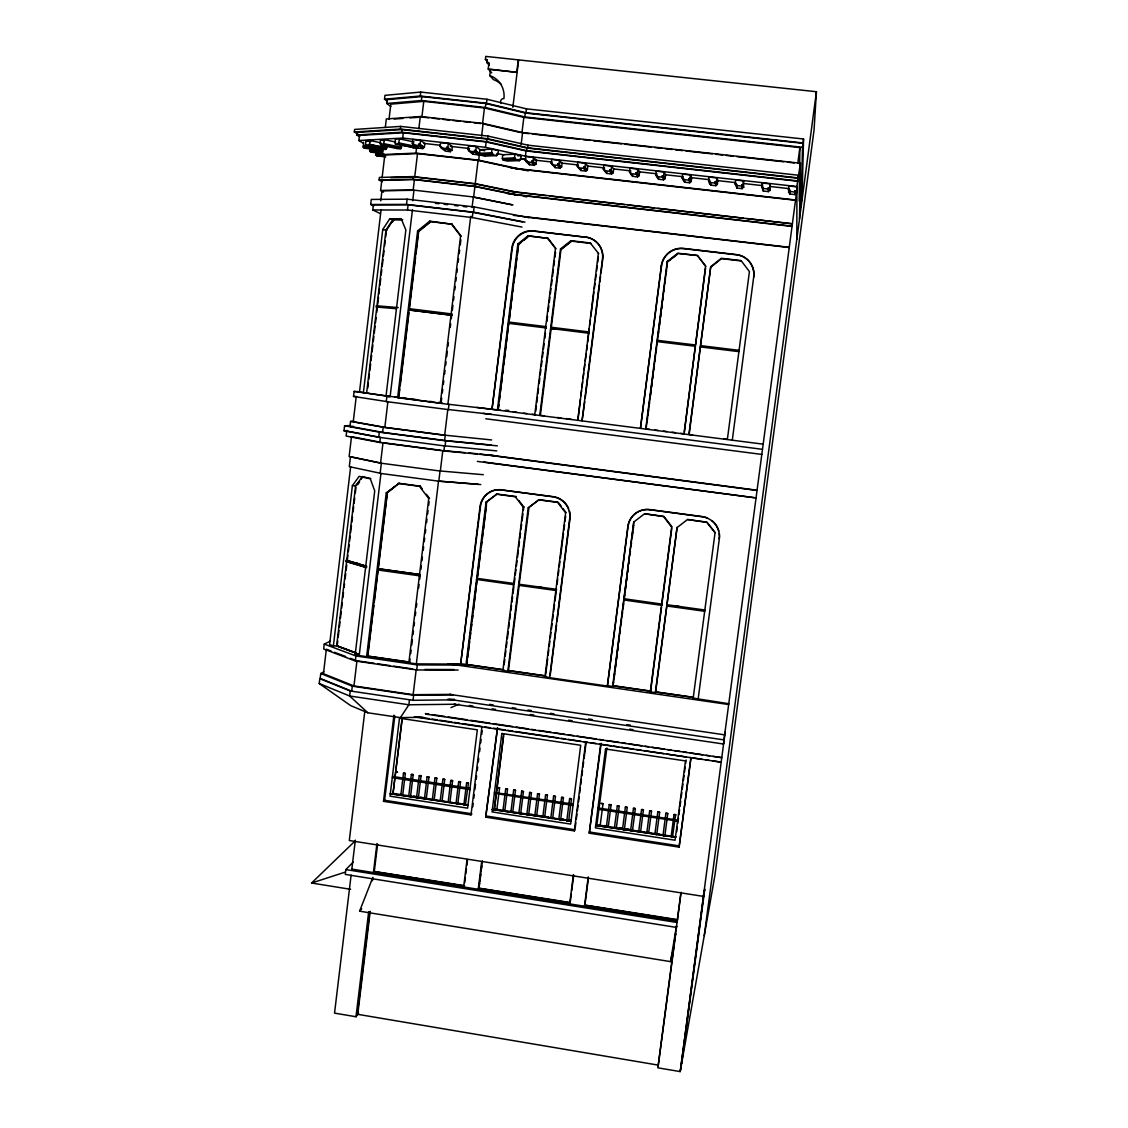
<?xml version="1.0" encoding="UTF-8"?>
<svg xmlns="http://www.w3.org/2000/svg" width="1128" height="1128" viewBox="0 0 1128 1128"><rect width="100%" height="100%" fill="white"/><g stroke="black" fill="none" stroke-linecap="round" stroke-linejoin="round"><path stroke-width="1.5" d="M558.797 819.436L560.644 819.732L563.45 797.637L562.646 797.299L561.603 797.341L558.797 819.436L560.644 819.732M796.819 239.277L796.932 186.543L798.356 175.221L528.045 145.188L488.057 136.093L400.651 126.406L354.629 129.438L354.319 131.99L359.917 135.557M798.356 175.221L798.314 178.999L800.415 163.25L522.602 132.582L483.151 123.431L420.293 116.508L386.312 118.976L385.311 127.464M555.441 796.41L553.594 796.128L555.441 796.41L552.635 818.491L551.578 818.561L550.788 818.209L553.594 796.128M799.188 200.981L799.611 168.255M799.653 164.801L799.879 147.585L523.843 117.382L484.448 107.978L423.761 101.365L390.824 104.143L389.019 119.427M799.526 218.874L800.415 163.25M801.162 206.621L802.501 147.289L803.559 138.998L526.466 108.852L486.958 99.264L420.716 92.073L384.958 95.358L384.507 99.193L387.059 101.153M801.966 200.488L803.559 138.998M547.433 795.184L545.585 794.902L547.433 795.184L544.641 817.25L543.583 817.321L542.794 816.968L545.585 794.902M544.641 817.25L542.85 816.926M573.292 804.208L573.137 805.392L494.501 793.336L494.543 792.519L573.334 804.137L573.165 805.378M539.438 793.957L537.591 793.675L534.799 815.741L535.588 816.094L536.646 816.023L539.438 793.957L537.591 793.675M597.868 809.086L598.051 807.944L677.759 820.126L677.646 821.099L597.882 809.185L598.08 807.958M536.646 816.023L534.799 815.741M488.805 63.337L485.392 59.431L485.759 56.4L816.432 91.72L814.049 130.044L714.898 875.497L680.198 1071.6L657.836 1067.821L680.847 893.249M677.576 821.367L677.759 820.141M531.443 792.744L529.596 792.519L531.443 792.744L528.665 814.797L527.608 814.853L526.818 814.515L529.666 792.406M528.665 814.797L526.889 814.458M523.462 791.518L521.615 791.292L523.462 791.518L520.685 813.556L519.627 813.626L518.852 813.274L521.686 791.193M512.718 812.329L515.496 790.249L514.467 789.938L513.649 790.023L510.885 812.104L512.676 812.216M513.649 790.023L515.496 790.305M359.677 136.84L356.758 134.979L357.054 132.427L401.977 129.593L487.099 139.04L527.044 148.064L797.99 178.238M363.131 143.185L358.873 140.521L359.479 135.416L403.288 132.766L486.154 141.987L526.057 150.94L797.637 181.241M378.218 147.867L363.456 146.203L363.597 142.213M382.491 150.235L364.499 148.219L363.301 147.472L363.456 146.203M364.499 148.219L364.64 146.95M373.41 146.231L365.542 144.553L365.994 140.718L369.984 140.492L381.024 142.861M387.186 145.484L386.058 149.347L383.365 149.474L366.05 145.794L365.542 144.553M366.05 145.794L368.715 145.667L369.533 144.342L386.876 148.036M369.533 144.342L369.984 140.492M383.746 153.591L370.844 152.139L369.533 149.982L382.491 151.448M385.677 156.919L377.006 155.932L375.878 155.241L376.033 151.378M497.377 445.842L445.715 440.822L445.081 445.983L378.726 437.269L343.998 430.741L344.59 425.749L349.835 425.623M373.692 205.973L370.703 204.492L371.295 199.43L407.123 199.177L474.155 206.917L529.046 217.69M377.006 155.932L377.147 154.705M395.731 142.072L384.62 139.675L380.531 139.9L380.065 143.792L390.26 145.794M380.009 213.446L372.804 209.963L373.41 204.901L408.096 204.817L472.928 212.318L522.631 221.962M401.921 144.737L400.764 148.642L398.015 148.769L380.601 145.047L380.756 143.749M390.824 106.554L386.763 103.466L387.214 99.645L421.844 96.585L485.858 103.55L525.31 113.054L803.023 143.341M423.042 717.253L400.384 717.634L367.813 712.783L350.625 705.592L319.224 683.526L319.802 678.633L350.244 690.985L413.031 700.276L454.471 699.853M320.761 673.515L320.183 678.421L351.696 691.196L352.303 686.162L320.761 673.515L323.849 671.837M330.377 641.113L324.244 644.088L323.666 648.995L355.306 660.98L416.711 669.947L458.137 670.046M491.032 444.996L444.615 440.484L382.589 432.362L349.976 426.384L350.568 421.393L353.811 421.35M491.653 439.948L444.686 435.168L384.831 427.357L387.891 401.751L353.515 396.436L354.107 391.43L360.537 391.769M382.152 181.693L379.107 179.972L379.403 177.434L413.13 176.588L475.819 183.737L516.906 192.211M384.831 156.313L382.096 154.592L382.9 147.81M380.601 145.047L383.323 144.906L384.62 139.675M383.365 149.474L383.52 148.205M356.208 396.76L353.261 421.703L384.831 427.357M383.548 192.112L380.601 190.519L381.8 180.381L414.413 179.648L474.902 186.557L517.667 195.327M382.096 177.857L384.803 155.015L417.515 153.605L478.075 160.416L519.12 169.285M380.756 200.854L381.955 190.731L413.962 190.279L412.721 200.671M350.639 466.795L329.602 644.525L333.38 645.949L337.695 645.991L356.462 652.971M381.081 209.737L359.494 392.093L367.7 393.178M333.38 645.949L352.387 485.674L359.141 476.354L370.336 478.85L374.722 490.877L355.235 654.099L359.197 655.565L366.628 656.651L367.827 655.974L373.861 605.581M363.399 392.685L382.744 229.548L389.724 218.846L401.286 218.945L405.854 229.957L386.016 396.154L390.105 396.788L412.467 209.625M366.656 567.652L346.099 561.532L346.24 560.292L347.325 560.334L347.932 555.145M376.752 312.343L377.358 307.197L376.287 307.027L376.442 305.773L398.254 307.563M423.056 147.289L422.901 148.6L418.587 145.526L418.756 144.201L424.325 147.43L424.791 143.51L420.504 140.38L412.792 139.519L412.326 143.496L416.711 146.584L415.837 147.923L395.491 144.285L394.955 143.002L395.42 139.068L399.622 138.843L413.976 141.973M366.558 477.539L362.384 476.608L355.616 485.914L346.789 560.32L365.768 565.946M376.822 307.112L366.628 393.052L389.273 396.52M376.978 305.857L385.959 230.126L392.939 219.438L402.16 219.622M337.765 640.817L337.159 645.991L355.926 652.971M338.174 637.376L338.992 630.481M339.401 627.041L340.022 621.866M340.43 618.426L341.248 611.531M341.657 608.091L342.263 602.916M342.884 597.755L343.49 592.581M344.111 587.42L344.519 583.966M345.126 578.805L345.746 573.63M346.155 570.19L346.761 565.015M348.341 551.691L349.172 544.768M349.581 541.313L350.188 536.124M350.611 532.656L351.428 525.747M351.837 522.278L352.458 517.089M353.064 511.9L353.684 506.712M354.093 503.257L354.714 498.068M355.32 492.88L355.94 487.691M367.77 387.961L368.391 382.801M368.8 379.361L369.406 374.214M369.815 370.774L370.633 363.907M371.041 360.466L371.648 355.306M372.057 351.865L372.874 344.999M373.283 341.558L373.89 336.412M374.299 332.971L375.116 326.091M375.525 322.664L376.132 317.504M377.711 304.207L378.529 297.327M378.938 293.886L379.544 288.726M379.953 285.285L380.77 278.404M381.179 274.964L381.8 269.803M382.209 266.349L383.026 259.468M383.435 256.028L384.042 250.867M384.648 245.707L385.268 240.546M385.677 237.106L386.284 231.945M395.491 144.285L398.297 144.13L399.622 138.843M354.319 131.99L400.327 129.057L400.651 126.406M356.758 134.979L401.653 132.244L401.977 129.593M358.873 140.521L402.668 138.053L403.288 132.766M378.726 437.269L379.346 432.137L344.59 425.749M370.703 204.492L406.503 204.394L407.123 199.177M413.031 148.05L413.186 146.753M422.901 148.6L417.825 148.036L413.454 144.948L413.609 143.637L412.326 143.496M384.507 99.193L420.25 96.007L420.716 92.073M379.741 442.5L380.362 437.382L346.691 431.051L346.113 436.042L379.741 442.5L443.91 450.946L493.824 455.585M372.804 209.963L407.476 210.019L408.096 204.817M350.244 690.985L349.652 696.004L367.813 712.783M386.763 103.466L421.379 100.519L421.844 96.585M355.306 660.98L355.912 655.946L324.244 644.088M382.589 432.362L383.21 427.244L350.568 421.393M386.876 396.464L386.269 401.596L448.366 409.605L448.986 404.444L354.107 391.43M379.107 179.972L412.806 179.197L413.13 176.588M382.096 154.592L415.922 153.112L416.754 146.147M418.841 128.719L420.293 116.508M417.825 148.036L417.98 146.725M451.087 694.383L413.144 694.679L353.952 685.937L356.956 660.796L350.512 658.357M465.159 452.652L442.81 450.565L440.329 471.067L380.559 463.129L382.998 442.698L441.104 450.34M380.601 190.519L413.158 190.054L414.413 179.648M390.683 177.646L414.723 177.054L417.515 153.605M423.761 101.365L421.886 117.058L428.809 117.82M424.325 147.43L420.039 144.356L420.504 140.38M359.197 655.565L380.954 473.393L349.299 466.654L350.47 456.713L381.363 463.157L380.15 473.365L438.806 481.191L480.782 484.561M366.628 656.651L386.255 492.823L399.27 483.263M430.431 221.582L452.131 224.232L429.655 221.173L417.614 230.916L397.634 397.747L398.748 397.803M419.997 575.886L377.711 569.964L378.162 568.597M451.736 315.22L408.985 309.974L409.013 308.649L451.891 313.936M387.256 492.626L367.531 656.144L409.647 662.277L410.07 658.822M374.284 602.098L387.397 492.598L395.308 486.379M398.959 396.069L399.791 389.132M400.214 385.663L408.928 312.879M409.337 309.424L415.569 257.424M415.978 253.969L418.685 231.437L430.699 221.722L429.655 221.173M353.163 862.173L345.831 869.575L345.253 874.411L676.208 927.371L676.532 925.961L670.497 961.62L359.592 911.17L372.846 877.401L372.437 880.728M364.837 711.049L349.313 840.529L703.364 896.393L704.774 889.16L681.622 1063.577M351.118 875.088L334.537 1013.113L355.997 1016.751L358.633 1013.155M351.753 869.843L355.32 840.134M445.475 149.812L440.131 146.598L440.611 142.636L448.352 143.496L452.328 146.598L451.863 150.517L446.589 147.317L446.42 148.642L450.424 151.688L450.58 150.376M450.424 151.688L445.32 151.11L441.259 148.064L441.429 146.739L440.131 146.598M451.863 150.517L447.872 147.472L448.352 143.496M355.997 1016.751L368.687 911.776M373.34 873.298L376.935 843.547M464.313 886.002L374.284 871.634L377.57 844.379M357.181 1015.13L369.646 912.002M370.224 911.325L357.759 1014.326L658.399 1065.142M383.492 801.331L384.62 800.288L471.885 813.796L470.996 814.895L383.492 801.331L393.926 715.138M384.62 800.288L394.814 716.04M471.8 152.759L468.049 149.728L468.529 145.738L476.298 146.612L479.964 149.686L484.744 150.743M478.046 154.776L474.352 151.772L474.521 150.447L478.201 153.478L478.046 154.776L472.928 154.212L469.177 151.194L469.347 149.869L468.049 149.728M468.36 804.969L393.037 793.351L402.217 717.676M464.553 664.124L416.331 663.884L408.844 662.799L428.753 498.548L419.419 486.309L398.156 483.447M402.132 719.297L393.037 793.351M410.705 653.634L411.114 650.179M411.748 644.99L412.383 639.802M413.003 634.613L413.426 631.158M414.061 625.969L414.469 622.515M415.315 615.592L415.724 612.137M416.359 606.949L416.782 603.494M418.671 587.928L419.08 584.473M419.715 579.284L420.152 574.617L377.866 568.709M420.913 569.372L421.336 565.904M421.971 560.715L422.394 557.246M423.226 550.323L423.649 546.854M424.283 541.666L424.692 538.197M425.326 533.008L425.749 529.54M426.581 522.616L427.004 519.148M427.639 513.959L428.062 510.49M428.682 505.302L429.105 501.833M441.697 398.085L441.062 403.26L398.48 397.789L418.417 231.31L430.558 221.652M442.317 392.896L442.74 389.456M443.36 384.267L443.783 380.813M444.615 373.918L445.038 370.463M445.673 365.289L446.082 361.834M446.716 356.659L447.337 351.471M447.971 346.296L448.394 342.841M450.269 327.303L450.692 323.849M451.327 318.674L451.778 313.894M452.314 310.482L452.934 305.307M453.569 300.147L453.992 296.692M454.824 289.797L455.247 286.343M455.867 281.168L456.29 277.728M456.911 272.553L457.334 269.099M458.165 262.204L458.588 258.763M459.209 253.588L459.632 250.134M460.266 244.959L460.887 239.799M472.928 154.212L473.083 152.9M480.542 153.845L480.387 155.156L492.414 154.677L492.584 153.352L479.485 153.619L475.819 150.588L476.298 146.612M409.492 699.755L408.886 704.788L400.384 717.634M489.256 65.255L486.986 62.675L487.352 59.643L485.392 59.431M491.723 72.869L488.212 68.949L488.96 62.886L486.986 62.675M416.331 663.884L438.538 481.078L478.046 484.25M470.714 216.308L447.886 404.205L500.536 410.239M438.806 481.191L440.061 470.954L483.292 474.705M472.068 207.524L473.337 197.104L511.999 204.845M400.835 795.127L403.486 773.244L404.614 773.145L405.347 773.413L402.682 795.296L400.934 795.029M413.144 694.679L416.218 669.44M444.686 435.168L447.816 409.478L491.329 414.343M512.986 204.887L473.633 197.005L474.902 186.557M514.565 192.056L475.226 183.949L478.075 160.416M484.448 107.978L482.544 123.727L520.219 132.47M413.031 700.276L413.652 695.229L453.343 694.904M416.711 669.947L417.332 664.9L469.093 665.125M444.615 440.484L445.236 435.337L383.21 427.244M518.302 195.13L475.508 186.36L475.819 183.737M528.313 170.906L478.681 160.162L479.964 149.686L491.991 149.15L498.393 150.574L497.913 154.536L496.842 154.296L496.687 155.622L484.645 156.087L480.387 155.156M481.614 136.037L483.151 123.431M802.501 147.289L524.83 116.931L485.378 107.498L485.858 103.55M443.91 450.946L444.531 445.8L496.757 450.89M522.01 227.081L472.279 217.549L472.928 212.318M803.037 142.946L525.986 112.73L486.478 103.212L486.958 99.264M501.213 103.494A3.046 2.961 -69.5 0 1 503.934 98.559A21.813 21.164 -70.6 0 0 489.792 75.59L490.525 69.527L517.117 72.361L488.212 68.949M524.985 222.145L473.52 212.163L474.155 206.917M796.932 186.543L525.408 156.172L485.505 147.303L486.154 141.987M484.645 156.087L484.8 154.776M797.637 180.889L526.734 150.687L486.774 141.705L487.099 139.04M797.99 177.886L527.735 147.81L487.733 138.758L488.057 136.093M408.689 796.34L411.353 774.442L412.467 774.344L413.2 774.612L410.536 796.509L408.928 796.199M478.201 153.478L491.512 153.126L491.991 149.15M416.542 797.552L419.221 775.641L420.335 775.542L421.068 775.81L418.389 797.722L416.782 797.411M503.342 158.851L503.187 160.148L515.299 159.711L515.468 158.399L502.298 158.611L502.778 154.719L514.904 154.24L521.178 155.636L520.699 159.556L515.496 159.739M424.452 798.821L427.089 776.84L427.963 776.713L428.95 777.023L426.257 798.934L424.424 798.709L426.257 798.934M516.807 71.995L518.302 59.84M512.845 107.287L518.612 60.235M432.306 799.921L434.971 778.052L435.845 777.925L436.832 778.221L434.139 800.147L432.306 799.921L434.139 800.147M502.298 158.611L514.41 158.174L514.904 154.24M523.843 117.382L521.94 132.864L528.919 133.64M440.174 801.19L442.867 779.251L443.727 779.124L444.728 779.434L442.021 801.359L440.174 801.19L442.021 801.359M521.122 144.638L522.602 132.582M503.187 160.148L507.36 161.05L519.486 160.627L519.655 159.33L520.699 159.556M524.83 116.931L525.31 113.054M525.986 112.73L526.466 108.852M453.625 663.729L460.562 664.744L480.02 506.613A19.43 19.162 71.7 0 1 501.424 489.919L553.256 496.687A19.472 19.261 67.7 0 1 568.653 508.559M585.841 237.232L533.474 230.916A19.74 19.373 -74.1 0 0 511.816 248.245L492.005 409.238L512.211 248.484A19.712 19.359 -74.1 0 1 533.84 231.169L585.841 237.232A19.796 19.472 -69.2 0 1 602.761 259.158L600.998 273.061M460.562 664.744L480.457 506.486A19.402 19.134 71.7 0 1 501.833 489.82M525.408 156.172L526.057 150.94M534.531 165.322L529.469 164.758L529.624 163.461L525.31 160.458L525.789 156.538L533.459 157.398L536.434 160.303L535.955 164.18L531.697 161.177L531.542 162.474L534.531 165.322L534.686 164.025M526.734 150.687L527.044 148.064M527.735 147.81L528.045 145.188M529.469 164.758L526.423 161.91L526.593 160.599L525.31 160.458M448.112 802.473L450.763 780.463L451.877 780.365L452.624 780.632L449.917 802.586L448.465 802.262M461.028 664.392L465.949 665.111L486.041 502.129L497.067 493.965L486.676 501.946L466.625 664.603L503.596 669.863M548.123 238.445L528.186 235.696L517.865 243.958L497.406 409.887L498.238 409.901M466.738 664.505L467.288 660.923M467.598 657.568L469.657 641.705M469.953 638.49L470.728 632.963M471.01 629.819L471.814 624.235M472.082 621.147L472.886 615.493M473.154 612.476L477.158 578.396L514.269 583.5L514.918 578.283M477.581 576.549L480.796 550.506M481.289 547.334L481.867 541.835M482.375 538.592L482.939 533.163M483.447 529.85L486.464 505.386M498.886 404.684L498.125 409.901L518.443 244.325L528.75 236.076L547.954 238.318L555.977 248.738M499.196 401.258L499.958 395.97M500.268 392.6L502.312 376.808M502.609 373.565L503.384 368.109M503.68 364.908L508.756 322.058L546.178 326.641L546.192 327.98M509.405 319.337L510.265 312.371M510.448 310.031L511.336 303.658M511.506 301.387L512.366 294.478M512.831 291.461L513.423 285.835M513.917 282.761L516.836 258.199M517.343 254.886L518.64 244.438L521.206 242.379M535.955 164.18L532.98 161.318L533.459 157.398M456.008 803.7L458.673 781.676L459.773 781.577L460.534 781.845L457.813 803.799L456.191 803.503M465.638 805.124L463.876 804.856L466.597 782.888L467.443 782.747L468.444 783.058L465.399 804.842M560.179 168.199L555.103 167.635L551.225 163.363L551.719 159.443L559.418 160.303L562.096 163.179L561.603 167.057L557.641 164.082L557.486 165.393L560.179 168.199L560.334 166.916M470.996 814.895L481.966 726.502L462.353 723.584M472.745 806.887L473.182 803.432M473.816 798.243L474.254 794.789M474.888 789.6L475.537 784.411M476.185 779.236L476.608 775.782M477.257 770.593L477.68 767.139M478.328 761.95L478.751 758.495M479.611 751.572L480.034 748.118M480.683 742.943L481.12 739.475M481.755 734.3L482.192 730.845M467.048 859.508L463.636 886.96L464.539 885.677L374.425 871.479M464.736 882.575L465.37 877.443M465.793 874.017L466.442 868.87M466.865 865.458L467.5 860.311M555.103 167.635L555.272 166.338M561.603 167.057L558.924 164.223L559.418 160.303M707.312 517.935A19.698 19.585 28.9 0 0 702.349 516.61L649.939 509.602A19.599 19.486 48.3 0 0 628.07 526.381L607.372 686.064L549.604 677.674L544.979 676.588L545.67 675.869L508.629 670.497L507.84 671.202L502.891 670.483L523.237 507.135L515.27 496.729L496.235 494.177M504.145 664.73L504.794 659.513M505.231 656.045L505.88 650.828M506.303 647.345L506.951 642.128M507.389 638.645L508.263 631.694M508.686 628.211L509.334 622.994M509.771 619.526L510.42 614.309M510.857 610.826L511.506 605.609M511.943 602.14L512.591 596.923M513.029 593.441L513.889 586.489M515.341 574.801L516.004 569.584M516.427 566.101L517.075 560.884M517.512 557.401L518.386 550.436M518.809 546.967L519.472 541.736M519.895 538.267L520.544 533.036M520.981 529.568L521.63 524.337M522.067 520.868L522.941 513.903M523.364 510.42L523.801 506.951L518.838 500.451M535.729 411.226L536.378 406.009M536.815 402.541L537.464 397.338M537.887 393.869L538.535 388.666M539.184 383.464L539.833 378.261M540.27 374.792L540.918 369.589M541.355 366.106L542.004 360.904M542.427 357.435L543.076 352.232M543.513 348.763L544.161 343.561M544.81 338.358L545.458 333.155M546.911 321.48L547.559 316.277M548.208 311.088L548.857 305.885M549.294 302.431L549.928 297.228M550.365 293.773L551.014 288.571M551.451 285.102L552.1 279.913M552.523 276.445L553.383 269.522M553.82 266.053L554.468 260.864M554.905 257.396L555.54 252.207M485.689 817.165L497.533 727.842L485.689 817.165L574.364 830.899L574.97 829.757L486.535 816.066M481.656 861.82L478.23 889.287L479.09 888.004M482.305 860.904L478.878 888.328L570.148 902.879M479.626 883.027L478.991 888.159L570.303 902.555L569.682 903.895L573.433 874.538M479.95 881.151L480.796 874.299M481.12 871.027L481.867 865.74M507.84 671.202L528.214 507.811L539.212 499.605M543.879 415.767L540.382 415.33L561.011 249.33L571.459 241.124L590.832 243.451L590.254 242.957L570.909 240.701L560.517 248.978L539.762 415.33L540.467 415.33M519.317 584.135L508.432 670.666L545.585 675.954M554.624 329.009L551.042 328.53L551.197 327.261L588.971 331.942M519.218 584.191L528.961 507.544L528.214 507.811M503.694 734.469L494.29 808.973L570.613 820.747M503.567 736.076L494.501 808.705L492.851 810.863M495.812 809.509L494.981 809.65L496.813 809.876L499.577 787.809L497.73 787.584L499.577 787.809M585.911 171.103L580.821 170.525L577.24 166.281L577.733 162.347L585.446 163.222L587.843 166.07L587.35 169.947L583.669 167L583.514 168.312L585.911 171.103L586.081 169.806M580.821 170.525L580.99 169.228L579.721 169.087M502.919 810.877L505.682 788.796L506.754 788.754L507.529 789.022L504.766 811.102L502.919 810.877L503.751 810.736M587.35 169.947L584.967 167.141L585.446 163.222M611.898 172.697L611.743 173.994L606.638 173.43L603.339 169.2L603.832 165.28L611.573 166.14L613.674 168.96L613.181 172.852L611.898 172.697L609.783 169.933L611.08 170.074L613.181 172.852M606.638 173.43L606.793 172.133L605.524 171.992M544.979 676.588L565.621 512.845L557.627 502.397L538.493 499.831M598.333 253.433L577.917 420.138M545.712 674.304L547.7 658.611M548.137 655.128L548.8 649.897M549.237 646.414L549.886 641.183M550.337 637.701L550.986 632.47M551.437 628.987L552.086 623.756M552.537 620.259L553.185 615.042M553.636 611.545L554.511 604.58M554.948 601.083L556.513 589.324L519.134 584.248M557.091 584.149L557.74 578.918M558.191 575.421L558.839 570.19M559.291 566.707L559.939 561.476M560.39 557.979L563.464 533.558M563.901 530.075L564.564 524.844M565.001 521.362L565.664 516.116M577.776 420.152L580.398 399.27M580.835 395.801L581.498 390.57M581.935 387.101L582.598 381.884M583.035 378.402L583.698 373.185M584.135 369.702L584.783 364.485M585.221 361.002L586.109 354.051M586.546 350.568L587.194 345.351M587.646 341.883L589.338 328.431M589.775 324.963L590.423 319.746M590.875 316.277L593.934 291.969M594.371 288.5L595.034 283.283M595.471 279.814L596.12 274.597M596.557 271.129L597.22 265.926M597.657 262.443L598.319 257.24M611.743 173.994L609.628 171.244L609.783 169.933M611.08 170.074L611.573 166.14M549.604 677.674L569.682 518.697A19.5 19.289 67.7 0 0 552.917 496.799L501.424 489.919M585.545 236.993A19.825 19.5 -69.2 0 1 602.479 258.932L582.048 420.814L584.755 401.681M550.168 675.573L556.555 624.968M557.006 621.486L570.007 518.556A19.472 19.261 67.7 0 0 569.471 510.97M585.192 398.212L599.461 285.229M599.899 281.746L600.561 276.543M637.813 175.615L637.644 176.913L632.526 176.335L629.509 172.147L630.016 168.199L637.785 169.073L639.59 171.865L639.097 175.756L637.813 175.615L635.995 172.866L637.292 173.021L639.097 175.756M632.526 176.335L632.681 175.037L631.412 174.896M637.644 176.913L635.995 172.866M637.292 173.021L637.785 169.073M566.806 820.676L569.626 798.568L570.669 798.511L571.473 798.864L568.653 820.958L566.806 820.676L568.653 820.958M663.814 178.534L663.645 179.831L658.498 179.253L658.667 177.956L657.384 177.815L655.791 175.094L656.284 171.146L664.096 172.02L665.591 174.769L665.097 178.675L663.814 178.534L662.291 175.813L663.588 175.968L665.097 178.675M658.498 179.253L657.088 175.235L655.791 175.094M574.364 830.899L585.728 741.97M575.181 828.008L575.858 822.791M576.295 819.323L576.972 814.106M577.409 810.623L578.072 805.406M578.523 801.938L579.186 796.72M579.637 793.238L580.3 788.021M580.751 784.538L581.413 779.321M581.851 775.852L582.527 770.635M582.964 767.153L583.641 761.936M584.078 758.453L586.081 742.816M663.645 179.831L662.291 175.813M570.359 901.159L571.247 894.264M571.684 890.824L573.673 875.314M663.588 175.968L664.096 172.02M607.372 686.064L627.845 526.536A19.627 19.514 48.3 0 1 649.728 509.729L649.939 509.602M661.29 265.87L640.45 428.316L661.487 266.081A19.951 19.684 -56.4 0 1 683.61 248.639L736.612 254.829A20.05 19.782 -48.3 0 1 753.786 276.966L753.715 276.769A20.078 19.811 -48.3 0 0 736.528 254.59L683.455 248.4A19.98 19.712 -56.4 0 0 661.29 265.87L661.487 266.081M690.942 758.411L679.098 847.114L589.239 833.197L600.66 744.198M589.239 833.197L601.196 743.296M588.252 876.865L584.473 906.249L585.051 904.91M607.625 685.683L612.645 686.416L633.781 522.01L644.539 513.79L663.899 516.384L671.95 526.875M680.635 433.349L684.118 433.786L705.592 266.039L697.442 255.492L677.815 253.208L667.254 261.527L645.738 428.95L649.615 429.345M646.062 428.922L667.522 261.851L678.069 253.546L697.442 255.492M588.463 877.654L584.91 905.248L677.434 919.997L681.086 892.262M612.645 686.416L613.604 682.172M614.281 676.941L614.732 673.458M615.394 668.227L615.846 664.73M616.522 659.499L616.974 656.017M617.636 650.785L618.088 647.289M618.764 642.058L619.216 638.575M619.878 633.344L620.329 629.847M621.006 624.616L621.457 621.133M622.12 615.902L622.571 612.405M623.248 607.174L623.699 603.691M624.362 598.46L624.813 594.964M625.49 589.732L625.941 586.25M626.604 581.005L627.055 577.522M627.732 572.291L628.183 568.808M628.846 563.563L629.297 560.08M629.974 554.849L630.425 551.352M631.088 546.121L631.539 542.639M632.216 537.407L632.893 532.176M633.33 528.679L633.781 525.197M647.049 421.957L647.5 418.474M647.951 414.991L648.614 409.774M649.065 406.306L649.516 402.823M650.405 395.872L650.856 392.389M651.519 387.172L651.97 383.689M652.647 378.472L653.084 375.004M653.761 369.787L654.212 366.304M654.874 361.087L655.326 357.604M656.002 352.387L656.44 348.919M657.116 343.702L657.568 340.219M658.23 335.002L658.681 331.519M659.344 326.302L659.795 322.834M660.472 317.617L660.909 314.134M661.586 308.917L662.037 305.434M662.7 300.217L663.151 296.749M663.814 291.532L664.265 288.049M664.942 282.832L665.379 279.349M666.056 274.132L666.507 270.664M676.024 836.849L596.895 824.794L606.878 747.977M689.885 181.467L689.73 182.764L684.569 182.186L684.738 180.889L683.441 180.734L682.144 178.041L682.651 174.093L690.477 174.967L691.69 177.702L691.182 181.608L689.885 181.467L688.658 178.774L689.969 178.929L691.182 181.608M598.319 825.597L600.124 825.879L603.029 803.686L601.168 803.446L603.029 803.686M684.569 182.186L683.441 178.196L682.144 178.041M507.529 789.078L505.682 788.796M689.73 182.764L688.658 178.774M606.385 826.838L609.233 804.631L610.008 804.532L611.094 804.913L608.232 827.064L606.385 826.838L608.232 827.064M689.969 178.929L690.477 174.967M614.436 828.079L617.298 805.857L618.073 805.773L619.159 806.139L616.297 828.319L614.436 828.079L616.297 828.319M622.515 829.334L625.377 807.098L626.153 806.999L627.239 807.38L624.362 829.559L622.515 829.334L624.362 829.559M716.054 184.4L715.885 185.711L710.711 185.119L710.88 183.822L709.597 183.681L708.596 181.016L709.103 177.054L716.957 177.928L717.859 180.635L717.352 184.541L716.054 184.4L715.138 181.749L716.449 181.89L717.352 184.541M709.597 183.681L709.935 181.072M630.594 830.575L633.457 808.325L634.486 808.268L635.332 808.621L632.456 830.8L631.13 830.405M715.885 185.711L715.138 181.749M655.735 691.845L655.34 692.62L650.292 691.887L671.696 527.1L663.616 516.596L644.638 513.719M716.449 181.89L716.957 177.928M650.602 691.309L661.53 607.076M661.713 605.426L671.738 528.581M684.259 432.08L695.37 346.254M705.564 268.097L695.581 344.999L657.497 340.346M655.34 692.62L677.11 527.467M723.88 438.905L727.377 439.342L749.429 271.58L741.096 260.61L721.37 258.298L710.739 266.645L688.912 434.491L692.677 434.886M677.026 527.551L655.636 692.042L693.438 697.428M689.137 434.449L710.739 266.645M638.674 831.759L641.564 809.566L642.565 809.509L643.425 809.848L640.535 832.055L638.998 831.66M646.767 833.014L649.657 810.806L650.673 810.75L651.533 811.088L648.628 833.296L646.767 833.014L648.628 833.296M742.323 187.347L742.154 188.658L736.951 188.066L735.132 183.991L735.639 180.029L743.521 180.903L743.62 187.502L742.323 187.347L741.688 184.724L743.014 184.865L743.62 187.502M736.951 188.066L736.443 184.132L735.132 183.991M654.874 834.269L657.779 812.047L658.78 811.991L659.64 812.329L656.736 834.551L654.874 834.269L656.736 834.551M742.154 188.658L741.688 184.724M743.014 184.865L743.521 180.903M662.982 835.51L665.887 813.288L666.902 813.232L667.762 813.57L664.857 835.806L662.996 835.58L664.857 835.806M673.374 819.478L674.022 814.529L675.672 814.627L672.457 837.173L671.104 836.764L673.204 820.705M796.932 189.49L728.773 703.703L693.184 698.119L715.067 532.67L706.974 522.151L687.502 519.543L676.772 527.791M676.659 831.872L677.336 826.739M677.787 823.313L678.464 818.181M678.915 814.754L679.578 809.622M680.029 806.21L680.706 801.077M681.157 797.651L681.834 792.519M682.285 789.092L682.962 783.96M683.413 780.548L684.076 775.401M684.527 771.989L685.204 766.857M685.655 763.43L686.106 760.004M768.661 190.308L768.492 191.619L763.275 191.027L761.752 186.966L762.274 183.004L770.184 183.892L769.973 190.449L768.661 190.308L768.337 187.713L769.663 187.854L769.973 190.449M763.275 191.027L763.078 187.121L761.752 186.966M698.119 699.247L719.34 538.69A19.698 19.585 28.9 0 0 719.34 533.558M753.715 276.769L732.312 440.061M679.098 847.114L690.872 757.649M768.492 191.619L768.337 187.713M769.663 187.854L770.184 183.892M658.216 1066.03L675.742 933.646L675.249 935.789M676.222 929.458L676.659 926.187M788.472 189.969L788.994 185.993L796.932 186.881L796.41 193.424L795.099 193.283L794.93 194.594L789.699 194.002L789.797 190.11L788.472 189.969L789.699 194.002M788.557 192.55L789.078 188.616M797.792 163.32L799.879 147.585M796.41 190.858L795.085 190.717L794.902 192.042L789.614 191.436M454.316 704.21L723.429 744.001L728.773 703.703M680.198 1071.6L725.163 732.157L724.571 734.836L449.635 694.34M680.522 1069.795L703.886 893.743M704.253 935.704L816.432 91.72M724.091 738.967L723.894 739.883L449.029 699.304M723.429 744.001L723.64 743.084M670.497 961.62L673.627 948.07M444.728 779.434L442.867 779.251M436.832 778.221L434.971 778.052M428.936 777.065L427.145 776.91M421.054 775.867L419.362 775.754M693.184 698.119L693.48 697.33L657.441 692.098M470.263 788.373L470.08 789.6L470.291 788.359L392.699 776.473L392.544 777.643M392.981 793.915L394.349 793.858M704.76 611.291L666.859 605.99M704.929 610.022L667.029 604.735M756.084 497.927L477.327 461.394M650.292 691.887L650.701 691.111L613.153 685.669M719.34 538.69L719.227 538.86A19.726 19.613 28.9 0 0 702.222 516.751L649.728 509.729M387.369 228.885L393.475 219.537M392.276 222.315L394.01 219.636L402.696 219.72M715.124 532.585L706.791 522.377L687.586 519.472M359.056 481.966L355.616 485.914M360.988 479.315L362.92 476.65M357.647 484.673L359.592 482.009M761.823 454.415L485.773 418.77M359.592 911.17L361.721 908.759M373.424 872.564L374.566 871.324M624.108 600.025L661.755 605.355M624.277 598.771L661.924 604.1M762.443 449.325L483.221 413.356M675.855 814.867L674.022 814.529M667.762 813.57L665.887 813.288M350.625 889.315L311.568 883.027L355.137 840.952M659.64 812.329L657.779 812.047M651.533 811.088L649.657 810.806M643.425 809.848L641.564 809.566M635.332 808.621L633.457 808.325M763.134 444.164L476.862 407.391M502.891 670.483L503.694 669.778L466.851 664.42L465.949 665.111M523.787 240.32L527.65 237.232M670.258 259.891L667.254 261.527M672.88 257.804L676.842 254.702M387.115 492.654L398.988 483.306L420.208 486.154L422.281 488.861M710.978 267.068L721.525 258.636L741.223 260.935M528.778 507.614L539.029 499.662L558.12 502.214L561.124 506.119M571.417 798.906L569.626 798.624M563.394 797.679L561.603 797.397M556.358 590.564L519.162 585.376M633.781 522.01L613.026 685.852L650.644 691.21M408.844 662.799L409.915 662.108M468.43 783.114L466.597 782.888M460.52 781.901L458.673 781.676M452.61 780.689L450.819 780.52M413.102 774.71L411.396 774.499M477.214 579.524L514.114 584.741M405.319 773.455L403.486 773.244M450.932 707.608L459.025 704.196M523.237 507.135L523.998 506.881M311.568 883.027L344.928 872.212M627.182 807.422L625.377 807.098M619.103 806.196L617.298 805.857M611.038 804.955L609.233 804.631M515.27 496.729L516.046 496.503M486.041 502.129L486.887 501.889M386.255 492.823L387.397 492.598M419.419 486.309L420.476 486.097M394.208 119.046L402.851 118.426M409.774 117.932L418.417 117.298M517.71 155.763L521.178 155.636M510.984 159.64L514.453 159.513M343.998 430.741L347.509 430.614M349.976 426.384L353.219 426.299M455.571 704.239L408.886 704.788L349.652 696.004L319.224 683.526M447.534 699.374L454.457 699.304M424.833 669.468L454.147 669.538M355.235 654.099L358.14 654.127M505.429 410.324L508.686 410.366M441.316 403.274L440.315 403.232L460.591 235.963L451.158 223.682M353.515 396.436L356.744 396.562M346.099 561.532L347.17 561.575M352.387 485.674L355.249 485.886M376.287 307.027L396.464 308.705M468.585 452.962L477.186 453.766M487.493 454.725L490.92 455.049M420.25 96.007L486.478 103.212M421.379 100.519L485.378 107.498M432.278 118.2L439.215 118.962M442.684 119.342L449.607 120.104M453.075 120.484L460.012 121.246M463.481 121.627L470.404 122.388M473.873 122.783L480.81 123.544M532.416 134.02L579.552 139.237M583.049 139.618L590.029 140.394M593.525 140.774L621.457 143.862M624.94 144.243L651.138 147.133M654.621 147.514L661.614 148.29M665.097 148.67L672.091 149.446M675.573 149.827L682.553 150.602M686.05 150.983L712.233 153.873M715.73 154.268L722.71 155.029M726.206 155.424L733.186 156.186M736.683 156.581L783.819 161.783M787.316 162.164L794.295 162.94M400.327 129.057L487.733 138.758M401.653 132.244L486.774 141.705M402.668 138.053L485.505 147.303M424.142 143.439L439.849 145.202M450.312 146.372L469.502 148.515M418.756 144.201L420.039 144.356M446.589 147.317L447.872 147.472M474.521 150.447L475.819 150.588M413.454 144.948L418.587 145.526M441.259 148.064L446.42 148.642M469.177 151.194L474.352 151.772M520.685 158.54L525.93 159.133M534.672 160.105L552.156 162.065M560.898 163.038L578.382 164.998M587.124 165.985L604.608 167.945M613.35 168.918L630.834 170.878M637.828 171.667L657.06 173.825M665.802 174.798L683.286 176.758M690.28 177.547L709.512 179.69M716.506 180.48L735.738 182.637M744.48 183.61L761.964 185.57M770.706 186.557L788.19 188.517M531.697 161.177L532.98 161.318M551.225 163.363L552.509 163.504L552.353 164.815L557.486 165.393M557.641 164.082L558.924 164.223M577.24 166.281L578.523 166.422L578.368 167.734L583.514 168.312M583.669 167L584.967 167.141M603.339 169.2L604.622 169.355L604.453 170.666L609.628 171.244M629.509 172.147L630.806 172.288L630.637 173.599L635.825 174.177M708.596 181.016L709.893 181.157M526.423 161.91L531.542 162.474M656.919 176.546L662.122 177.138M683.272 179.507L688.489 180.099M714.969 183.06L709.723 182.482L710.711 185.119M736.274 185.457L741.519 186.049M762.895 188.446L768.168 189.039M363.145 146.02L377.922 147.683M415.922 153.112L478.681 160.162M363.301 147.472L382.984 149.686M369.829 150.165L382.773 151.617M369.688 151.42L382.618 152.872M510.674 167.86L795.536 199.98M515.566 168.721L795.536 200.276M375.737 153.831L382.984 154.79M375.878 155.241L384.577 156.228M414.723 177.054L475.226 183.949M412.806 179.197L475.508 186.36M511.322 191.422L792.42 223.809L746.962 218.62M514.481 192.056L545.938 195.652M549.435 196.046L624.602 204.633M628.099 205.028L654.325 208.031M657.821 208.426L743.465 218.212M507.515 193.593L792.067 226.15M514.156 194.622L792.067 226.418M386.016 396.154L388.906 396.478M413.158 190.054L473.633 197.005M435.408 203.294L438.905 203.689M444.136 204.295L447.633 204.704M454.612 205.507L458.109 205.916M463.34 206.523L466.837 206.917M513.381 215.349L789.304 247.3M525.281 216.971L789.304 247.54M406.503 204.394L473.52 212.163M407.476 210.019L472.279 217.549M408.858 309.946L451.863 315.262M739.037 350.329L700.728 345.647M546.107 327.952L508.798 323.383M551.042 328.53L588.816 333.211M695.412 346.282L657.328 341.615M738.882 351.64L700.558 346.93M513.367 411.861L516.864 412.298M523.533 413.172L527.016 413.609M532.007 414.258L535.476 414.695L534.757 414.695L555.469 248.386L547.433 237.952M557.415 417.515L560.898 417.952M566.002 418.615L571.036 419.264M654.734 430.022L658.244 430.459M663.363 431.122L666.874 431.573M672.006 432.236L675.489 432.673M394.814 396.859L398.311 397.31M403.542 397.972L407.039 398.424M412.27 399.101L416.232 399.509M429.726 401.342L433.222 401.794M438.623 402.386L442.063 402.837M379.346 432.137L445.715 440.822M488.071 454.88L757.1 490.243M479.992 454.048L756.987 490.454M483.658 461.986L754.336 497.688M496.856 494.008L515.863 496.56M537.915 586.729L541.299 587.194M675.644 605.933L679.084 606.413M378.007 568.653L420.293 574.561M448.07 663.757L728.589 704.521M367.686 656.059L408.237 661.868M355.912 655.946L417.332 664.9M356.956 660.796L374.383 663.334M377.866 663.842L390.062 665.633M393.559 666.14L412.735 668.932M489.651 704.38L493.133 704.887M512.239 707.707L515.707 708.229M527.862 710.02L531.33 710.527M550.436 713.347L553.918 713.855M588.647 718.987L592.115 719.495M626.844 724.627L630.326 725.135M352.303 686.162L413.652 695.229M469.375 705.494L472.858 706.015M492.019 708.849L495.502 709.357M530.329 714.503L533.812 715.025M568.639 720.172L572.122 720.679M629.593 729.181L633.076 729.689M376.442 305.773L377.513 305.928M425.411 713.559L428.894 714.08M432.376 714.602L444.587 716.407M448.07 716.929L467.246 719.791M470.728 720.298L489.904 723.161M493.387 723.668L512.563 726.531M516.046 727.038L528.256 728.857M531.739 729.379L535.222 729.901M538.719 730.422L550.915 732.227M554.398 732.749L564.86 734.3M568.343 734.821L573.574 735.597M577.057 736.119L596.233 738.967M599.715 739.489L603.212 740.01M606.695 740.532L618.891 742.337M622.388 742.858L625.871 743.38M629.353 743.902L641.564 745.721M645.047 746.228L648.529 746.75M652.012 747.272L664.223 749.091M667.706 749.598L671.188 750.12M674.671 750.642L679.902 751.417M683.399 751.939L686.881 752.461M690.364 752.968L702.575 754.787M706.058 755.309L709.54 755.83M713.023 756.352L721.737 757.649L425.778 714.094M416.528 716.745L429.345 718.663M432.024 719.058L437.185 719.833M439.765 720.214L451.933 722.033M454.415 722.399L459.575 723.175M484.941 726.954L490.144 727.729M493.627 728.237L505.259 729.985M507.515 730.31L512.732 731.085M515.538 731.508L558.332 737.895M561.363 738.346L565.184 738.91M568.315 739.376L580.582 741.209M583.951 741.702L587.42 742.224M590.903 742.746L596.106 743.521M599.588 744.043L611.066 745.749M613.477 746.116L618.694 746.891M621.486 747.3L633.626 749.105M636.065 749.471L641.282 750.247M644.032 750.656L663.856 753.617M666.592 754.026L686.444 756.987M689.913 757.494L702.081 759.313M705.55 759.835L709.019 760.342M712.501 760.864L721.187 762.161L414.357 716.914M392.474 777.714L470.08 789.6M413.835 796.269L417.261 796.791M420.673 797.327L424.1 797.848M530.893 814.317L534.362 814.853M537.83 815.389L541.299 815.925M544.768 816.46L548.236 816.996M560.362 818.872L563.831 819.393M567.299 819.929L570.768 820.465M603.903 825.583L607.343 826.105M622.811 828.502L619.371 827.966L622.741 828.643M629.678 829.559L626.237 829.024L629.621 829.7M655.453 833.536L658.879 834.057M413.708 796.396L417.134 796.918M420.547 797.454L423.973 797.975M458.194 803.263L461.62 803.785M530.809 814.458L534.277 814.994M544.683 816.601L548.152 817.137M560.278 818.999L563.746 819.534M567.215 820.07L570.683 820.606M603.832 825.724L607.273 826.246M655.396 833.677L658.837 834.198M589.803 832.055L679.423 845.929M584.981 905.079L677.519 919.658L676.856 922.45L345.831 869.575M351.837 869.124L677.181 921.054M382.744 229.548L387.031 230.309M389.724 218.846L394.01 219.636M381.334 442.373L351.485 436.649L349.13 456.558L380.559 463.129M523.448 196.187L526.861 196.892M368.87 144.384L386.199 148.078M375.652 146.527L378.796 147.204M368.715 145.667L386.058 149.347M383.478 143.608L401.61 147.317M365.994 140.718L370.717 141.719M384.817 144.807L391.148 146.161M383.323 144.906L400.764 148.642M398.452 142.819L416.711 146.584M380.531 139.9L383.689 140.591M398.297 144.13L415.837 147.923M491.512 153.126L492.584 153.352M514.41 158.174L515.468 158.399M492.414 154.677L496.687 155.622M515.299 159.711L519.486 160.627M497.067 153.464L503.92 154.973M521.023 158.752L524.449 159.513M367.954 477.849L370.774 478.483M355.235 562.689L358.394 563.619M346.24 560.292L366.797 566.397M365.613 567.201L346.634 561.547L336.623 645.977L358.507 654.127M331.181 651.039L326.344 649.22L323.44 673.726L353.952 685.937M334.396 652.266L345.676 656.524M417.614 230.916L418.685 231.437M517.865 243.958L518.64 244.438M528.186 235.696L528.933 236.203M560.517 248.978L561.18 249.443L571.543 241.18L570.909 240.701M526.593 160.599L528.609 162.517M489.792 75.59L493.444 79.637A21.545 20.924 -70.5 0 1 501.452 84.614M697.654 255.83L705.79 266.349M590.254 242.957L598.756 253.772M451.891 224.091L461.31 236.344M563.112 508.728L566.101 512.634M426.426 494.304L429.528 498.379M736.443 184.132L737.12 186.769M762.274 183.004L762.669 185.655M789.797 190.11L789.868 192.691M795.085 190.717L794.93 194.594M711.782 520.516A19.698 19.585 28.9 0 1 718.832 531.034M399.481 718.212L390.034 796.171L467.612 808.156L477.327 729.83L399.481 718.212M501.819 733.496L492.034 811.934L570.655 824.075L580.708 745.27L501.819 733.496M605.539 748.978L595.387 827.896L675.066 840.205L685.486 760.921L605.539 748.978M675.559 837.159L595.711 825.442L675.559 837.159M397.493 772.215L395.646 772.031L397.493 772.215M571.276 821.071L492.33 809.481L571.276 821.071M468.374 805.195L390.316 793.745L468.374 805.195"/></g></svg>
